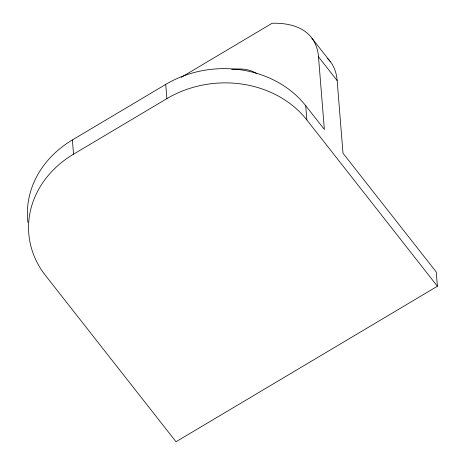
<?xml version="1.0" encoding="UTF-8"?>
<svg xmlns="http://www.w3.org/2000/svg" width="465" height="465" viewBox="0 0 465 465"><rect width="100%" height="100%" fill="white"/><g stroke="black" fill="none" stroke-linecap="round" stroke-linejoin="round"><path stroke-width="0.7" d="M27.947 222.404A101.027 86.955 -4.6 0 1 72.383 139.942L165.738 84.409A101.027 86.955 -4.6 0 1 305.703 105.7L324.355 129.456L318.508 56.84A157.153 69.488 -38.1 0 0 272.141 23.25L181.251 77.324M73.534 154.182L166.883 98.644A101.027 86.955 -4.6 0 1 306.848 119.941L437.396 286.248L176.014 441.75L45.465 275.437A101.027 86.955 -4.6 0 1 73.534 154.182L72.383 139.942M311.905 38.177L330.557 61.932M318.508 56.84L337.16 80.596L343.001 153.218L436.251 272.008L437.396 286.248M305.703 105.7L306.848 119.941M165.738 84.409L166.883 98.644M327.424 58.346A157.153 69.488 -38.1 0 1 337.16 80.596M231.704 69.419A92.605 40.949 -38.1 0 1 256.407 73.464"/></g></svg>
